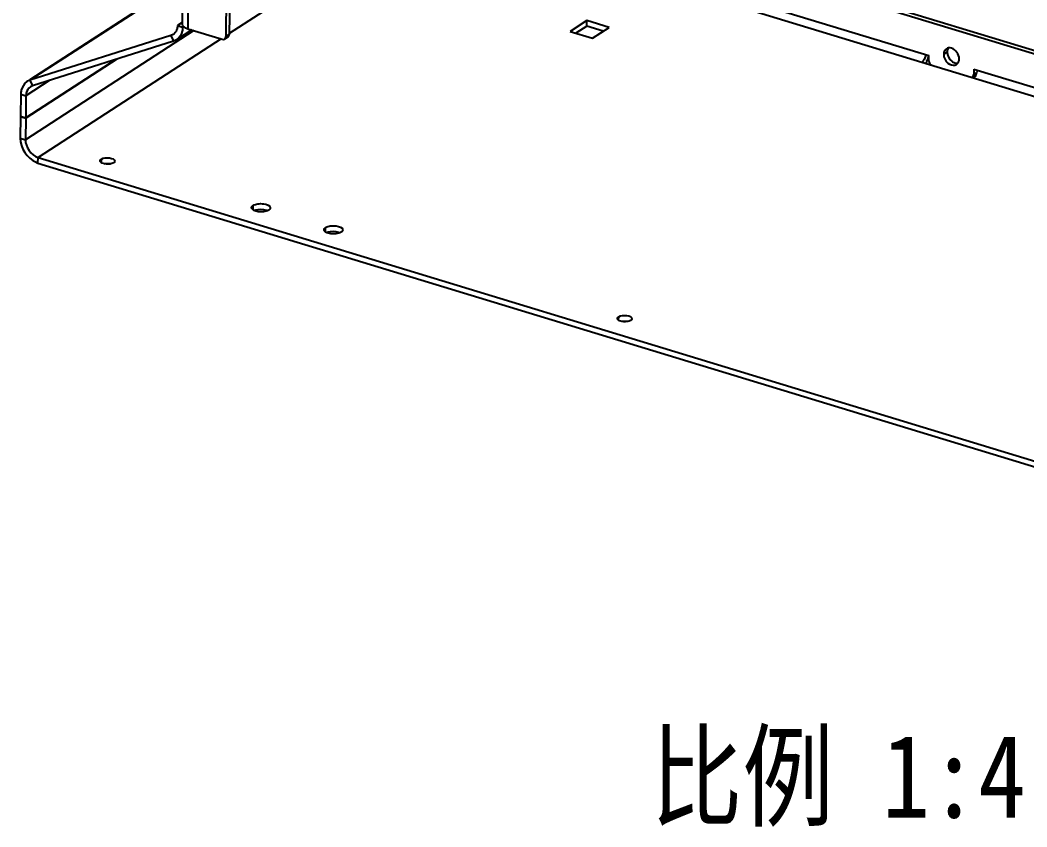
# Model space of a CAD drawing. Header units: millimetres. Extents: x -177 to 18421, y -5017 to 3255.
# Drawn here: x 4753 to 4813.7, y -2506.7 to -2458 of the extents above; entities that cross this region are included whole.
import ezdxf

# ---------------------------------------------------------------- set-up
doc = ezdxf.new("R2010")
doc.units = ezdxf.units.MM
doc.header["$LTSCALE"] = 46.255
doc.layers.get('0').update_dxf_attribs({"linetype": 'CONTINUOUS'})
doc.layers.add('02___PRT_ALL_AXES', color=7, linetype='CONTINUOUS')
doc.styles.get("Standard").update_dxf_attribs({"font": 'txt', "width": 0.85})

msp = doc.modelspace()

# ---------------------------------------------------------------- linework, layer by layer
at = {"color": 3, "linetype": 'Continuous'}
for p, q in [((4763.371, -2412.954), (4762.79, -2458.283)), ((4763.706, -2413.049), (4763.123, -2458.563)), ((4765.989, -2413.97), (4765.411, -2459.035)), ((4778.304, -2448.954), (4836.649, -2466.739)), ((4762.824, -2455.665), (4753.599, -2461.639)), ((4762.823, -2455.697), (4753.613, -2461.662)), ((4762.791, -2458.184), (4762.5, -2458.373)), ((4763.123, -2458.563), (4765.201, -2459.196)), ((4762.106, -2458.975), (4753.613, -2461.662)), ((4762.235, -2458.914), (4762.106, -2458.975)), ((4753.613, -2461.662), (4753.432, -2461.748)), ((4753.06, -2462.508), (4753.043, -2463.832)), ((4753.043, -2463.854), (4753.026, -2465.156)), ((4753.067, -2463.839), (4753.043, -2463.854)), ((4754.092, -2466.653), (4847.507, -2495.128))]:
    msp.add_line(p, q, dxfattribs=at)
at = {"color": 7, "linetype": 'Continuous'}
for p, q in [((4766.197, -2413.835), (4765.62, -2458.9)), ((4778.095, -2449.089), (4836.647, -2466.937)), ((4777.17, -2451.372), (4765.62, -2458.852)), ((4777.17, -2451.372), (4836.614, -2469.491)), ((4779.315, -2451.489), (4807.781, -2460.166)), ((4762.5, -2458.373), (4762.811, -2458.468)), ((4762.881, -2458.423), (4762.811, -2458.468)), ((4763.491, -2458.675), (4753.338, -2465.251)), ((4765.125, -2459.173), (4754.096, -2466.316)), ((4762.106, -2458.975), (4762.258, -2459.314)), ((4763.357, -2458.634), (4762.438, -2459.23)), ((4765.548, -2459.046), (4765.339, -2459.181)), ((4765.62, -2458.9), (4765.411, -2459.035)), ((4762.258, -2459.314), (4753.766, -2462.001)), ((4762.439, -2459.228), (4762.258, -2459.314)), ((4758.844, -2460.394), (4753.355, -2463.949)), ((4807.776, -2460.502), (4807.781, -2460.166)), ((4758.777, -2460.415), (4753.355, -2463.927)), ((4810.482, -2460.989), (4810.477, -2461.326)), ((4810.482, -2460.989), (4836.621, -2468.957)), ((4810.405, -2461.472), (4810.614, -2461.337)), ((4810.477, -2461.326), (4810.668, -2461.202)), ((4754.813, -2461.669), (4753.372, -2462.603)), ((4753.613, -2461.662), (4753.766, -2462.001)), ((4753.766, -2462.001), (4753.637, -2462.062)), ((4753.06, -2462.508), (4753.372, -2462.603)), ((4753.372, -2462.603), (4753.355, -2463.927)), ((4753.043, -2463.832), (4753.355, -2463.927)), ((4753.043, -2463.854), (4753.355, -2463.949)), ((4753.355, -2463.949), (4753.338, -2465.251)), ((4753.026, -2465.156), (4753.338, -2465.251)), ((4754.092, -2466.653), (4754.096, -2466.316)), ((4754.096, -2466.316), (4847.512, -2494.791))]:
    msp.add_line(p, q, dxfattribs=at)
at = {"color": 3, "linetype": 'Continuous'}
msp.add_lwpolyline([(4763.088, -2458.551), (4763.105, -2458.557), (4763.123, -2458.563)], dxfattribs=at)
for centre, radius, start, end in [((4763.385, -2457.682), 0.919, 247.50814, 251.10528), ((4806.295, -2459.912), 1.489, 335.77281, 347.0383), ((4806.339, -2459.921), 1.445, 347.00428, 350.57602), ((4754.44, -2465.513), 1.192, 247.08938, 252.99635)]:
    msp.add_arc(centre, radius, start, end, dxfattribs=at)
at = {"color": 7, "linetype": 'Continuous'}
msp.add_arc((4809.946, -2461.025), 0.744, 335.77281, 347.0383, dxfattribs=at)
for points, knots in [([(4762.811, -2458.468), (4762.81, -2458.547), (4762.782, -2458.833), (4762.615, -2459.114), (4762.439, -2459.228)], [0, 0, 0, 0, 0.274755, 1, 1, 1, 1]), ([(4807.573, -2460.102), (4807.571, -2460.241), (4807.514, -2460.424), (4807.391, -2460.554), (4807.36, -2460.574)], [0, 0, 0, 0, 0.788934, 1, 1, 1, 1]), ([(4810.405, -2461.472), (4810.414, -2461.467), (4810.43, -2461.454), (4810.442, -2461.438), (4810.448, -2461.429)], [0, 0, 0, 0, 0.494921, 1, 1, 1, 1]), ([(4753.636, -2462.062), (4753.512, -2462.143), (4753.393, -2462.343), (4753.373, -2462.546), (4753.372, -2462.603)], [0, 0, 0, 0, 0.725245, 1, 1, 1, 1])]:
    msp.add_open_spline(points, degree=3, knots=knots, dxfattribs=at)
at = {"color": 3, "linetype": 'Continuous'}
for points in [[(4762.5, -2458.373), (4762.498, -2458.464), (4762.483, -2458.557), (4762.45, -2458.643)], [(4762.79, -2458.282), (4762.789, -2458.334), (4762.82, -2458.385), (4762.856, -2458.421)], [(4762.856, -2458.421), (4762.906, -2458.47), (4762.969, -2458.504), (4763.034, -2458.531)], [(4762.45, -2458.643), (4762.408, -2458.75), (4762.332, -2458.851), (4762.235, -2458.914)], [(4765.201, -2459.196), (4765.245, -2459.21), (4765.3, -2459.207), (4765.339, -2459.182)], [(4765.339, -2459.182), (4765.385, -2459.152), (4765.411, -2459.089), (4765.411, -2459.035)], [(4807.653, -2460.523), (4807.633, -2460.566), (4807.612, -2460.609), (4807.587, -2460.65)], [(4753.026, -2465.156), (4753.019, -2465.735), (4753.443, -2466.386), (4753.976, -2466.611)]]:
    msp.add_open_spline(points, degree=3, dxfattribs=at)
at = {"color": 7, "linetype": 'Continuous'}
for points in [[(4765.62, -2458.9), (4765.619, -2458.954), (4765.594, -2459.017), (4765.548, -2459.047)], [(4807.776, -2460.502), (4807.775, -2460.589), (4807.822, -2460.682), (4807.888, -2460.738)], [(4810.448, -2461.429), (4810.468, -2461.399), (4810.477, -2461.362), (4810.477, -2461.326)], [(4810.557, -2461.447), (4810.534, -2461.476), (4810.508, -2461.504), (4810.477, -2461.524)], [(4810.625, -2461.33), (4810.607, -2461.371), (4810.584, -2461.411), (4810.557, -2461.447)], [(4810.689, -2461.052), (4810.689, -2461.099), (4810.682, -2461.146), (4810.672, -2461.191)], [(4753.338, -2465.251), (4753.332, -2465.687), (4753.679, -2466.189), (4754.096, -2466.316)]]:
    msp.add_open_spline(points, degree=3, dxfattribs=at)
at = {"color": 3, "linetype": 'Continuous'}
msp.add_open_spline([(4753.432, -2461.747), (4753.257, -2461.862), (4753.089, -2462.142), (4753.061, -2462.429), (4753.06, -2462.508)], degree=3, knots=[0, 0, 0, 0, 0.725245, 1, 1, 1, 1], dxfattribs=at)
at = {"layer": '02___PRT_ALL_AXES', "color": 7, "linetype": 'Continuous'}
for p, q in [((4787.161, -2458.071), (4786.16, -2458.719)), ((4787.157, -2458.408), (4787.161, -2458.071)), ((4788.512, -2458.483), (4787.161, -2458.071)), ((4787.511, -2459.131), (4788.512, -2458.483)), ((4786.16, -2458.719), (4787.511, -2459.131)), ((4808.876, -2459.963), (4808.668, -2460.098)), ((4757.917, -2466.626), (4757.92, -2466.422)), ((4767.058, -2469.481), (4767.062, -2469.209)), ((4771.421, -2470.811), (4771.425, -2470.539)), ((4789.083, -2476.126), (4789.086, -2475.922))]:
    msp.add_line(p, q, dxfattribs=at)
at = {"layer": '02___PRT_ALL_AXES', "color": 3, "linetype": 'Continuous'}
for p, q in [((4787.157, -2458.408), (4786.511, -2458.826)), ((4788.157, -2458.713), (4787.157, -2458.408))]:
    msp.add_line(p, q, dxfattribs=at)
for centre in [(4758.296, -2467.475), (4789.462, -2476.975)]:
    msp.add_arc(centre, 0.795, 76.41415, 79.90498, dxfattribs=at)
at = {"layer": '02___PRT_ALL_AXES', "color": 7, "linetype": 'Continuous'}
for points in [[(4808.829, -2459.769), (4808.795, -2459.791), (4808.764, -2459.822), (4808.74, -2459.856)], [(4808.963, -2459.72), (4808.916, -2459.726), (4808.869, -2459.743), (4808.829, -2459.769)], [(4809.142, -2459.736), (4809.084, -2459.718), (4809.022, -2459.711), (4808.963, -2459.72)], [(4809.603, -2460.383), (4809.606, -2460.118), (4809.395, -2459.813), (4809.142, -2459.736)], [(4808.668, -2460.098), (4808.667, -2460.167), (4808.679, -2460.237), (4808.701, -2460.302)], [(4808.74, -2459.856), (4808.692, -2459.925), (4808.669, -2460.014), (4808.668, -2460.098)], [(4809.567, -2460.561), (4809.591, -2460.505), (4809.602, -2460.444), (4809.603, -2460.383)], [(4809.442, -2460.713), (4809.474, -2460.692), (4809.502, -2460.665), (4809.525, -2460.634)], [(4757.846, -2466.527), (4757.846, -2466.484), (4757.884, -2466.445), (4757.92, -2466.422)], [(4757.965, -2466.662), (4757.928, -2466.644), (4757.89, -2466.621), (4757.866, -2466.587)], [(4758.127, -2466.711), (4758.071, -2466.701), (4758.016, -2466.686), (4757.965, -2466.662)], [(4758.721, -2466.539), (4758.72, -2466.582), (4758.683, -2466.621), (4758.647, -2466.644)], [(4766.967, -2469.344), (4766.967, -2469.289), (4767.015, -2469.239), (4767.062, -2469.209)], [(4767.061, -2469.484), (4767.027, -2469.461), (4766.994, -2469.431), (4766.977, -2469.394)], [(4767.216, -2469.554), (4767.162, -2469.537), (4767.108, -2469.516), (4767.061, -2469.484)], [(4767.997, -2469.494), (4767.949, -2469.525), (4767.896, -2469.545), (4767.841, -2469.561)], [(4768.092, -2469.359), (4768.091, -2469.414), (4768.043, -2469.464), (4767.997, -2469.494)], [(4767.841, -2469.561), (4767.641, -2469.617), (4767.416, -2469.615), (4767.216, -2469.554)], [(4771.33, -2470.674), (4771.331, -2470.619), (4771.379, -2470.569), (4771.425, -2470.539)], [(4772.455, -2470.689), (4772.454, -2470.744), (4772.406, -2470.794), (4772.36, -2470.824)], [(4771.425, -2470.814), (4771.39, -2470.791), (4771.358, -2470.761), (4771.341, -2470.724)], [(4771.58, -2470.884), (4771.525, -2470.867), (4771.472, -2470.846), (4771.425, -2470.814)], [(4772.205, -2470.891), (4772.004, -2470.947), (4771.779, -2470.945), (4771.58, -2470.884)], [(4772.36, -2470.824), (4772.313, -2470.855), (4772.259, -2470.875), (4772.205, -2470.891)], [(4789.012, -2476.027), (4789.013, -2475.985), (4789.05, -2475.946), (4789.086, -2475.922)], [(4789.131, -2476.162), (4789.094, -2476.144), (4789.057, -2476.121), (4789.033, -2476.087)], [(4789.293, -2476.211), (4789.238, -2476.202), (4789.182, -2476.186), (4789.131, -2476.162)], [(4789.887, -2476.039), (4789.886, -2476.082), (4789.849, -2476.121), (4789.813, -2476.144)]]:
    msp.add_open_spline(points, degree=3, dxfattribs=at)
at = {"layer": '02___PRT_ALL_AXES', "color": 3, "linetype": 'Continuous'}
for points in [[(4808.912, -2459.786), (4808.888, -2459.841), (4808.877, -2459.903), (4808.876, -2459.963)], [(4808.876, -2459.963), (4808.874, -2460.171), (4808.994, -2460.392), (4809.159, -2460.518)], [(4809.159, -2460.518), (4809.213, -2460.558), (4809.273, -2460.591), (4809.337, -2460.611)], [(4809.337, -2460.611), (4809.395, -2460.628), (4809.457, -2460.635), (4809.517, -2460.627)], [(4758.081, -2466.696), (4758.197, -2466.671), (4758.319, -2466.671), (4758.435, -2466.691)], [(4767.122, -2469.511), (4767.151, -2469.498), (4767.182, -2469.488), (4767.213, -2469.479)], [(4767.213, -2469.479), (4767.413, -2469.422), (4767.638, -2469.425), (4767.838, -2469.486)], [(4767.838, -2469.486), (4767.87, -2469.495), (4767.902, -2469.507), (4767.932, -2469.522)], [(4771.485, -2470.841), (4771.514, -2470.828), (4771.545, -2470.818), (4771.576, -2470.809)], [(4771.576, -2470.809), (4771.776, -2470.752), (4772.002, -2470.755), (4772.201, -2470.816)], [(4772.201, -2470.816), (4772.233, -2470.825), (4772.265, -2470.837), (4772.296, -2470.852)], [(4789.247, -2476.196), (4789.363, -2476.171), (4789.485, -2476.171), (4789.601, -2476.192)]]:
    msp.add_open_spline(points, degree=3, dxfattribs=at)
msp.add_open_spline([(4808.955, -2459.712), (4808.946, -2459.723), (4808.931, -2459.747), (4808.918, -2459.772), (4808.912, -2459.786)], degree=3, knots=[0, 0, 0, 0, 0.49408, 1, 1, 1, 1], dxfattribs=at)
at = {"layer": '02___PRT_ALL_AXES', "color": 7, "linetype": 'Continuous'}
for points, knots in [([(4808.701, -2460.302), (4808.755, -2460.465), (4808.949, -2460.743), (4809.325, -2460.788), (4809.442, -2460.713)], [0, 0, 0, 0, 0.55194, 1, 1, 1, 1]), ([(4809.525, -2460.634), (4809.533, -2460.623), (4809.549, -2460.599), (4809.561, -2460.574), (4809.567, -2460.561)], [0, 0, 0, 0, 0.49408, 1, 1, 1, 1]), ([(4757.92, -2466.422), (4758.059, -2466.332), (4758.327, -2466.31), (4758.722, -2466.418), (4758.721, -2466.539)], [0, 0, 0, 0, 0.578847, 1, 1, 1, 1]), ([(4757.866, -2466.587), (4757.86, -2466.578), (4757.849, -2466.559), (4757.846, -2466.537), (4757.846, -2466.527)], [0, 0, 0, 0, 0.522174, 1, 1, 1, 1]), ([(4758.647, -2466.644), (4758.616, -2466.664), (4758.451, -2466.732), (4758.265, -2466.736), (4758.127, -2466.711)], [0, 0, 0, 0, 0.208556, 1, 1, 1, 1]), ([(4766.977, -2469.394), (4766.974, -2469.386), (4766.968, -2469.37), (4766.967, -2469.353), (4766.967, -2469.344)], [0, 0, 0, 0, 0.509909, 1, 1, 1, 1]), ([(4767.062, -2469.209), (4767.144, -2469.156), (4767.367, -2469.1), (4767.7, -2469.095), (4768.094, -2469.203), (4768.092, -2469.359)], [0, 0, 0, 0, 0.264203, 0.581772, 1, 1, 1, 1]), ([(4771.341, -2470.724), (4771.337, -2470.716), (4771.332, -2470.7), (4771.33, -2470.683), (4771.33, -2470.674)], [0, 0, 0, 0, 0.509909, 1, 1, 1, 1]), ([(4771.425, -2470.539), (4771.507, -2470.486), (4771.731, -2470.43), (4772.063, -2470.425), (4772.457, -2470.534), (4772.455, -2470.689)], [0, 0, 0, 0, 0.264203, 0.581772, 1, 1, 1, 1]), ([(4789.033, -2476.087), (4789.026, -2476.078), (4789.016, -2476.059), (4789.012, -2476.038), (4789.012, -2476.027)], [0, 0, 0, 0, 0.522174, 1, 1, 1, 1]), ([(4789.086, -2475.922), (4789.225, -2475.832), (4789.493, -2475.81), (4789.889, -2475.918), (4789.887, -2476.039)], [0, 0, 0, 0, 0.578847, 1, 1, 1, 1]), ([(4789.813, -2476.144), (4789.782, -2476.164), (4789.617, -2476.232), (4789.431, -2476.236), (4789.293, -2476.211)], [0, 0, 0, 0, 0.208556, 1, 1, 1, 1])]:
    msp.add_open_spline(points, degree=3, knots=knots, dxfattribs=at)

# ---------------------------------------------------------------- texts
at = {"color": 2, "linetype": 'Continuous', "insert": (4813.629, -2501.114), "char_height": 5, "width": 38.25, "attachment_point": 3, "line_spacing_factor": 0.9}
msp.add_mtext('比例 1:4', dxfattribs=at)

doc.saveas('drawing.dxf')
